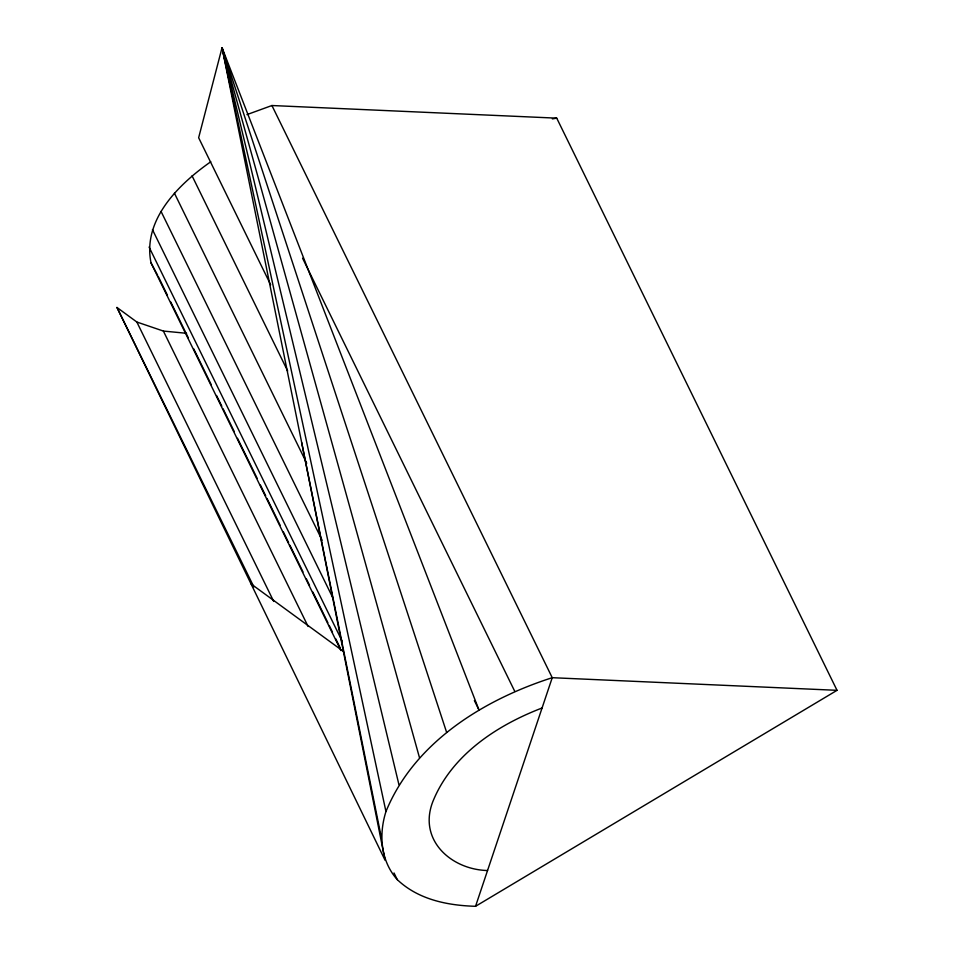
<?xml version="1.0" encoding="UTF-8"?>
<svg xmlns="http://www.w3.org/2000/svg" width="954" height="954" viewBox="0 0 954 954"><rect width="100%" height="100%" fill="white"/><g stroke="black" fill="none" stroke-linecap="round" stroke-linejoin="round"><path stroke-width="1.43" d="M837.028 690.326L475.545 906.3C447.486 905.489 418.281 899.61 397.269 879.636C380.598 860.89 378.643 834.738 385.953 811.544C414.286 742.319 483.642 699.723 552.235 677.698L837.028 690.326L556.731 118.153L271.926 105.524L246.943 114.623M340.972 650.604L151.042 262.91C142.218 219.921 178.625 184.253 210.774 161.763M474.365 700.558L478.956 709.919L222.043 47.7L198.647 137.746L270.686 284.805M475.545 906.3L552.235 677.698L271.926 105.524M542.063 707.999C496.76 725.362 451.445 755.127 432.758 801.801C418.055 839.973 451.039 869.619 487.554 870.537M552.342 118.892L556.731 118.153M301.655 442.465L385.106 860.317L116.972 307.462L136.839 322.023L163.384 331.062L186.555 333.292M251.033 583.896L343.38 651.391M151.042 262.91L157.613 275.277M302.573 258.212L514.766 691.352M192.052 175.81L287.667 370.987M174.427 193.197L306.723 463.25M161.035 211.406L322.142 540.274M152.449 229.628L333.208 598.599M149.074 247.05L342.271 641.422M158.269 276.517L167.439 295.227M170.706 301.917L188.391 338.002M193.638 348.699L211.311 384.796M216.558 395.493L221.793 406.189M223.105 408.861L234.243 431.59M237.51 438.268L257.163 478.371M260.43 485.061L265.677 495.758M266.989 498.429L280.082 525.165M283.362 531.855L288.597 542.552M289.909 545.223L303.002 571.959M306.282 578.637L309.549 585.327M312.829 592.005L327.89 622.759M329.202 625.43L332.481 632.12M335.748 638.798L340.339 648.16M163.384 331.062L308.118 626.504M136.839 322.023L273.715 601.425M116.972 307.462L253.847 586.865M394.002 872.958L397.269 879.636M381.266 837.218L222.043 47.7L446.651 732.445M385.953 811.544L222.043 47.7L419.51 757.774M222.043 47.7L398.915 784.605"/></g></svg>
